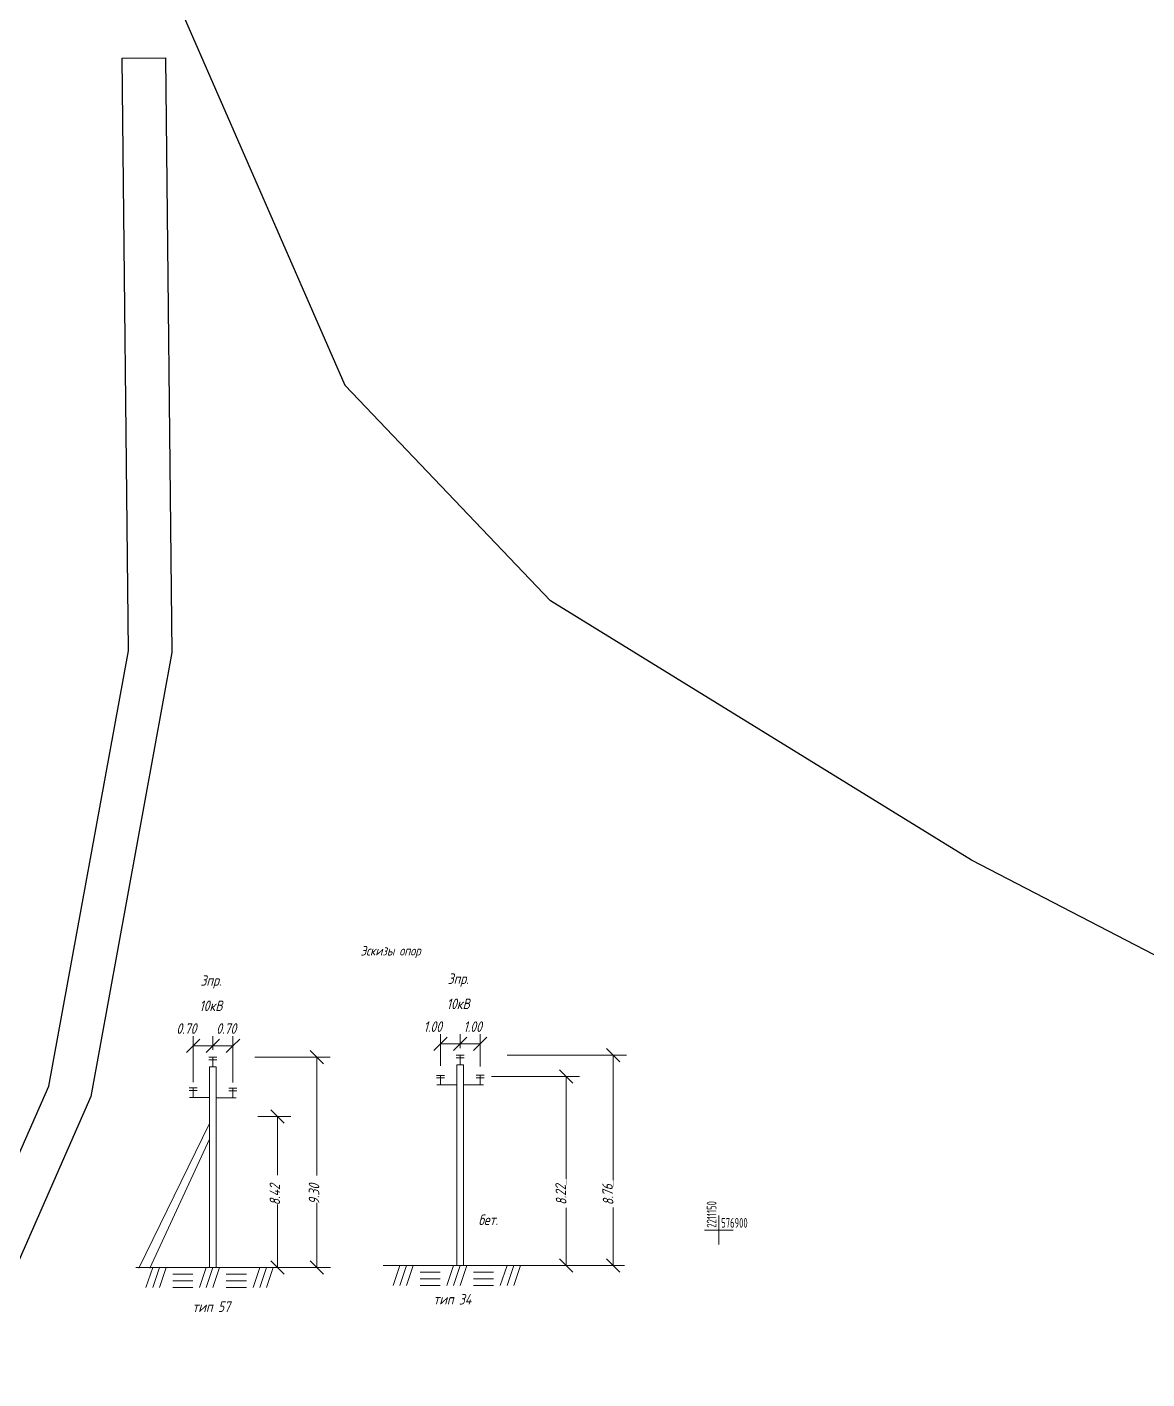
# Model space of a CAD drawing. Extents: x 2208637 to 2213412, y 575334 to 577367.
# Drawn here: x 2211078.1 to 2211194.5, y 576884.5 to 577025.1 of the extents above; entities that cross this region are included whole.
import ezdxf
from ezdxf.enums import TextEntityAlignment as Align

# ---------------------------------------------------------------- set-up
doc = ezdxf.new("R2010")
doc.units = 0
doc.header["$LTSCALE"] = 0.5
doc.layers.get('0').update_dxf_attribs({"lineweight": 25})
for name, color, linetype, lineweight in [('ИИ_ГРАНИЦЫ_АДМИНИСТРАТИВНЫЕ', 7, 'Continuous', 25), ('ИИ_ГРАНИЦЫ_ЗЕМЛЕПОЛЬЗОВАТЕЛЕЙ', 7, 'Continuous', 25), ('ИИ_КООРДИНАТНАЯ_СЕТКА', 3, 'Continuous', 25), ('ИИ_ЭСКИЗ', 7, 'Continuous', 0)]:
    doc.layers.add(name, color=color, linetype=linetype, lineweight=lineweight)
doc.styles.add('D431', font='', dxfattribs={"height": 1})
doc.styles.add('GOST 2.304', font='cs_gost2304.shx', dxfattribs={"width": 0.8, "oblique": 15})
doc.styles.get('D431').set_extended_font_data('D431', italic=True)
doc.linetypes.add('2000_484', pattern='A,10,-1,[3,Topography.shx,S=1,R=0,X=0,Y=0],-1', length=12)
doc.linetypes.add('2000_485_1', pattern='A,34.5,[1,Topography.shx,S=1.5,R=120,X=0.5,Y=-0.87],-0.01,[1,Topography.shx,S=1.5,R=0,X=-0.25,Y=0.43],0,[3,Topography.shx,S=1,R=0,X=0.5,Y=0],-0.01,[1,Topography.shx,S=1.5,R=60,X=0.5,Y=-0.87],-1,34.5', length=70.02)

# ---------------------------------------------------------------- blocks, each defined once
blk = doc.blocks.new('opora_34')
at = {"layer": 'ИИ_ЭСКИЗ'}
for points in [[(27.8, 41.27), (29.07, 40)], [(0.76, 40), (-0.76, 40)], [(0.76, 39.52), (-0.76, 39.51)], [(0, 40), (0, 38.17)], [(8.91, 40), (31.61, 40)], [(29.07, 40), (30.34, 38.73)], [(29.07, 40), (29.07, 0)], [(-3, 36.18), (-4.51, 36.18)], [(-3.76, 36.18), (-3.75, 34.35)], [(-0.64, 0), (-0.64, 38.17)], [(-0.64, 38.17), (0.64, 38.17)], [(0.64, 38.17), (0.64, 0)], [(4.57, 36.19), (3.05, 36.19)], [(3.81, 36.19), (3.81, 34.36)], [(18.87, 37.23), (20.14, 35.96)], [(-3, 35.7), (-4.51, 35.7)], [(-0.64, 34.35), (-4.45, 34.35)], [(0.64, 34.36), (4.45, 34.36)], [(4.57, 35.71), (3.05, 35.7)], [(5.97, 35.96), (22.69, 35.96)], [(20.14, 35.96), (21.42, 34.69)], [(20.14, 35.96), (20.14, 0.12)], [(-14.63, 0), (-12.72, 0)], [(-12.72, 0), (12.72, 0)], [(-11.45, 0), (-12.72, -3.82)], [(-8.91, 0), (-10.18, -3.82)], [(-1.27, 0), (-2.54, -3.82)], [(-1.27, -3.82), (0, 0)], [(1.27, 0), (0, -3.82)], [(8.91, 0), (7.63, -3.82)], [(8.91, -3.82), (10.18, 0)], [(11.45, 0), (10.18, -3.82)], [(12.72, 0), (31.25, 0)], [(18.87, 1.27), (20.14, 0)], [(20.14, 0), (21.42, -1.27)], [(27.8, 1.27), (29.07, 0)], [(29.07, 0), (30.34, -1.27)], [(-11.45, -3.82), (-10.18, 0)], [(-7.63, -1.27), (-3.82, -1.27)], [(-7.63, -2.54), (-3.82, -2.54)], [(2.54, -1.27), (6.36, -1.27)], [(2.54, -2.54), (6.36, -2.54)], [(-7.63, -3.82), (-3.82, -3.82)], [(2.54, -3.82), (6.36, -3.82)]]:
    blk.add_lwpolyline(points, dxfattribs=at)
at = {"layer": 'ИИ_ЭСКИЗ', "style": 'GOST 2.304', "oblique": 15}
blk.add_text('тип 34', height=2, dxfattribs=at).set_placement((-5.1, -7.41))
blk = doc.blocks.new('P95648205F8AD4F76883F6F04334785')
at = {"color": 0, "linetype": '2000_485_1', "lineweight": -2, "flags": 128}
blk.add_lwpolyline([(2211088.02, 577021.83), (2211092.52, 577021.87), (2211093.17, 576960.04), (2211084.76, 576913.89), (2211051.76, 576838.68), (2211019.43, 576797.83), (2210992.53, 576738.9), (2210966.22, 576667.03), (2210959.17, 576627.94), (2210954.71, 576628.37), (2210961.83, 576668.02), (2210988.33, 576740.53), (2211015.45, 576799.94), (2211047.76, 576840.76), (2211080.38, 576914.96), (2211088.67, 576960.21)], close=True, dxfattribs=at)
at = {"color": 0, "lineweight": -2, "flags": 1}
for tag in ['Адрес (местоположение) участка', 'Дата постановки на учет', 'Тип объекта', 'Статус записи о ЗУ по справочнику', 'Кадастровый номер, обозначение, учетный номер объекта', 'Кадастровый номер квартала', 'Вид разрешенного использования по классификатору', 'Площадь, кв.м', 'Категория земель', 'Вид использования по документу', 'Кадастровая стоимость']:
    blk.add_attdef(tag, (0, 0), '', height=0.2, dxfattribs=at)
blk = doc.blocks.new('BCB7BAE39EFCF49D8B70EAD3D3A6B80')
at = {"color": 0, "linetype": 'Continuous', "lineweight": -2}
blk.add_lwpolyline([(2212133.24, 576624.45), (2212103, 576623.7), (2212041.27, 576644.45), (2211922.58, 576686.35), (2211843.81, 576712.35), (2211804.31, 576726.35), (2211516.58, 576834.94), (2211303.16, 576892.2), (2211227.38, 576911.95), (2211176.27, 576938.45), (2211132.53, 576965.4), (2211111.19, 576987.8), (2211091.01, 577034), (2211059.65, 577101.5), (2210985.54, 577175.9), (2210887.6, 577285.19), (2210777.71, 577321.3)], dxfattribs=at)
at = {"color": 0, "lineweight": -2, "flags": 1}
for tag in ['Тип объекта', 'Кадастровый номер, обозначение, учетный номер объекта']:
    blk.add_attdef(tag, (0, 0), '', height=0.2, dxfattribs=at)
blk = doc.blocks.new('500_12')
at = {"color": 0, "linetype": 'Continuous', "lineweight": -2, "flags": 128}
for points in [[(0, 3), (0, -3)], [(-3, 0), (3, 0)]]:
    blk.add_lwpolyline(points, dxfattribs=at)
at = {"color": 7, "linetype": 'Continuous', "lineweight": -2, "style": 'D431'}
blk.add_attdef('Вертикальная_подпись', (-0.5, 0.5), '', height=2, rotation=90, dxfattribs=at)
blk.add_attdef('Горизонтальная_подпись', (0.5, 0.5), '', height=2, dxfattribs=at)

msp = doc.modelspace()

# ---------------------------------------------------------------- linework, layer by layer
at = {"layer": 'ИИ_ГРАНИЦЫ_АДМИНИСТРАТИВНЫЕ', "color": 7, "linetype": '2000_484', "lineweight": 20, "flags": 128}
msp.add_lwpolyline([(2208637.64, 575683.2), (2208637.12, 575732.47), (2208647.38, 575757.64), (2208712.88, 575774.37), (2208765.7, 575789.8), (2208807.46, 575799.95), (2208807.33, 575822.25), (2208866.63, 575850.78), (2208924.39, 575850.05), (2209123.06, 575805.22), (2209189.57, 575794.6), (2209384.44, 575770.2), (2209419.77, 575768.76), (2209405.25, 575844.8), (2209417.97, 575852.45), (2209454.8, 575862.5), (2209502.13, 575873), (2209566.06, 575887.5), (2209643.88, 575887.05), (2209698.62, 575876.3), (2209785.56, 575855.23), (2209794.04, 575844.64), (2209798.29, 575786.7), (2209841.56, 575784.75), (2209911.94, 575781.9), (2209953.08, 575780.8), (2209975.77, 575777), (2209994.81, 575774.67), (2210042.51, 575772.43), (2210076.96, 575770.75), (2210132.52, 575772.85), (2210166.15, 575775.65), (2210220.75, 575778.1), (2210247.21, 575803.95), (2210266.79, 575820.2), (2210283.96, 575832.5), (2210417.69, 575815.65), (2210441.7, 575811.37), (2210447.9, 575857.95), (2210533.7, 575927.25), (2210594.67, 576007.74), (2210638.32, 575977.88), (2210729.62, 575954.7), (2210749.96, 575942.1), (2210810.2, 575956.35), (2210792.25, 576001.25), (2210770.67, 576033.1), (2210714.4, 576088), (2210661.88, 576171.65), (2210627.69, 576315.55), (2210627.94, 576420.5), (2210643.29, 576493.01), (2210585.24, 576554.72), (2210534.37, 576627.25), (2210510.14, 576671.95), (2210514.4, 576727.8), (2210514.46, 576787.45), (2210503.03, 576837.06), (2210487.88, 576879.62), (2210476.17, 576904.77), (2210454.7, 576956.39), (2210446.64, 577039.79), (2210469.12, 577047.64), (2210532.26, 577056.68), (2210492.9, 577140.66), (2210503.88, 577204.37), (2210414.35, 577225.1), (2210433.56, 577322.45), (2210485.21, 577314.95), (2210520.37, 577308.45), (2210536.63, 577357.8), (2210548.28, 577367.18), (2210592.75, 577358.3), (2210706.5, 577335.5), (2210777.71, 577321.3), (2210887.6, 577285.19), (2210985.54, 577175.9), (2211059.65, 577101.5), (2211091.01, 577034), (2211111.19, 576987.8), (2211132.53, 576965.4), (2211176.27, 576938.45), (2211227.38, 576911.95), (2211303.16, 576892.2), (2211516.58, 576834.94), (2211804.31, 576726.35), (2211843.81, 576712.35), (2211922.58, 576686.35), (2212041.27, 576644.45), (2212103, 576623.7), (2212133.24, 576624.45), (2212189.51, 576644.8), (2212227.83, 576642.4), (2212376.29, 576654.4), (2212597.54, 576561.66), (2212869.08, 576424.59), (2213261.81, 576271.2), (2213292.63, 576260.4), (2213343.62, 576228.96), (2213411.84, 576174.77), (2213405.92, 575996.5), (2213324.31, 575957.65), (2213213.75, 575933.95), (2213136.98, 575964.2), (2213069.2, 575964.2), (2212952.54, 575972.6), (2212925.59, 575969.66), (2212823.78, 575988.44), (2212744.79, 575998.82), (2212662.66, 575994.41), (2212608.22, 575986.23), (2212530.5, 575971.44), (2212487.79, 575950.35), (2212404.94, 575903.31), (2212371.9, 575844.15), (2212375.55, 575805.85), (2212351.59, 575782.07), (2212327.68, 575780.59), (2212253.42, 575711.36), (2212203.07, 575650.63), (2212138.56, 575590.84), (2212081.87, 575531.9), (2212055.55, 575481.25), (2212016.06, 575441.05), (2211959.76, 575424.05), (2211947.83, 575397.15), (2211855.9, 575397), (2211762.25, 575427.45), (2211763.08, 575481.08), (2211713.04, 575479.92), (2211612.95, 575476.71), (2211580.95, 575477.59), (2211551.56, 575480.5), (2211490.46, 575491.55), (2211391.83, 575509.88), (2211334.22, 575524.43), (2211302.51, 575534.61), (2211230.65, 575544.5), (2211180.9, 575556.14), (2211150, 575561.26), (2211028.8, 575555.94), (2210941.74, 575554.69), (2210902.66, 575540.49), (2210817.68, 575518.26), (2210785.78, 575502.84), (2210730.35, 575545.98), (2210695.32, 575571.08), (2210639.44, 575598.62), (2210623.44, 575612.01), (2210601.91, 575626.56), (2210567.87, 575637.9), (2210532.03, 575651.9), (2210473.8, 575653.9), (2210461.09, 575664.66), (2210432.19, 575674.7), (2210371.04, 575690.55), (2210307.81, 575694.45), (2210273.62, 575698.05), (2210234.34, 575707.03), (2210229.78, 575667.15), (2210124.92, 575672.68), (2210056.89, 575655.12), (2210052.1, 575622.27), (2209985.74, 575624.25), (2209943.61, 575634.07), (2209752.71, 575676.79), (2209693.58, 575712.18), (2209633.82, 575719.17), (2209511.32, 575722.14), (2209430.16, 575709.42), (2209424.17, 575753.95), (2209331.01, 575737.4), (2209326.46, 575731.45), (2209323.35, 575723), (2209322.87, 575702.9), (2209318.06, 575664.05), (2209308.96, 575641.95), (2209297.14, 575616.7), (2209271.6, 575597.95), (2209235.46, 575527.15), (2209229.49, 575520.4), (2209248.27, 575514.6), (2209192.27, 575406.55), (2209130.95, 575442.3), (2209098.7, 575333.56), (2209070.72, 575346.49), (2209053.55, 575360.06), (2208969.36, 575416.85), (2208863.33, 575508.35), (2208783.85, 575564), (2208675.46, 575619.65), (2208682.9, 575680.75)], close=True, dxfattribs=at)
at = {"layer": 'ИИ_ЭСКИЗ', "elevation": 0.03, "flags": 128}
for points in [[(2211094.69, 576918.47), (2211095.39, 576919.16)], [(2211095.39, 576915.37), (2211095.39, 576920.16)], [(2211095.39, 576919.16), (2211096.08, 576919.86)], [(2211097.44, 576919.16), (2211095.39, 576919.16)], [(2211096.74, 576918.47), (2211097.44, 576919.16)], [(2211097.44, 576918.73), (2211097.44, 576920.16)], [(2211097.44, 576919.16), (2211098.14, 576919.86)], [(2211099.52, 576919.16), (2211097.44, 576919.16)], [(2211098.83, 576918.47), (2211099.52, 576919.16)], [(2211099.52, 576915.33), (2211099.52, 576920.16)], [(2211099.52, 576919.16), (2211100.22, 576919.86)], [(2211120.38, 576918.66), (2211121.08, 576919.36)], [(2211121.08, 576917.07), (2211121.08, 576920.36)], [(2211121.08, 576919.36), (2211121.77, 576920.06)], [(2211123.13, 576919.36), (2211121.08, 576919.36)], [(2211122.43, 576918.66), (2211123.13, 576919.36)], [(2211123.13, 576918.92), (2211123.13, 576920.36)], [(2211123.13, 576919.36), (2211123.83, 576920.06)], [(2211125.21, 576919.36), (2211123.13, 576919.36)], [(2211124.52, 576918.66), (2211125.21, 576919.36)], [(2211125.21, 576917.02), (2211125.21, 576920.36)], [(2211125.21, 576919.36), (2211125.91, 576920.06)], [(2211097.85, 576917.71), (2211097.02, 576917.71)], [(2211097.85, 576917.97), (2211097.03, 576917.97)], [(2211097.44, 576917.97), (2211097.44, 576916.97)], [(2211101.78, 576917.97), (2211109.62, 576917.97)], [(2211107.53, 576918.67), (2211108.23, 576917.97)], [(2211108.23, 576917.97), (2211108.92, 576917.28)], [(2211108.23, 576917.97), (2211108.23, 576896.11)], [(2211097.09, 576896.11), (2211097.09, 576916.97)], [(2211097.09, 576916.97), (2211097.79, 576916.97)], [(2211097.79, 576916.97), (2211097.79, 576896.11)], [(2211095.8, 576914.78), (2211094.97, 576914.78)], [(2211095.8, 576914.52), (2211094.97, 576914.51)], [(2211097.09, 576913.78), (2211095.01, 576913.78)], [(2211095.39, 576914.78), (2211095.39, 576913.78)], [(2211097.79, 576913.74), (2211099.87, 576913.74)], [(2211099.94, 576914.74), (2211099.11, 576914.74)], [(2211099.94, 576914.47), (2211099.11, 576914.47)], [(2211099.52, 576914.74), (2211099.52, 576913.74)], [(2211103.46, 576912.5), (2211104.15, 576911.81)], [(2211097.09, 576911.08), (2211089.74, 576896.05)], [(2211102.1, 576911.81), (2211105.54, 576911.81)], [(2211104.15, 576896.11), (2211104.15, 576911.81)], [(2211104.15, 576911.81), (2211104.85, 576911.11)], [(2211090.88, 576896.05), (2211097.09, 576909.46)], [(2211103.46, 576896.8), (2211104.15, 576896.11)], [(2211107.53, 576896.8), (2211108.23, 576896.11)], [(2211089.44, 576896.11), (2211090.48, 576896.11)], [(2211089.72, 576896.11), (2211109.64, 576896.11)], [(2211090.48, 576896.11), (2211104.4, 576896.11)], [(2211091.18, 576896.11), (2211090.48, 576894.02)], [(2211091.18, 576894.02), (2211091.88, 576896.11)], [(2211092.57, 576896.11), (2211091.88, 576894.02)], [(2211093.27, 576895.41), (2211095.35, 576895.41)], [(2211096.74, 576896.11), (2211096.05, 576894.02)], [(2211096.74, 576894.02), (2211097.44, 576896.11)], [(2211098.14, 576896.11), (2211097.44, 576894.02)], [(2211098.83, 576895.41), (2211100.92, 576895.41)], [(2211102.31, 576896.11), (2211101.61, 576894.02)], [(2211102.31, 576894.02), (2211103, 576896.11)], [(2211103.7, 576896.11), (2211103, 576894.02)], [(2211103, 576896.11), (2211109.64, 576896.11)], [(2211104.15, 576896.11), (2211104.85, 576895.41)], [(2211108.23, 576896.11), (2211108.92, 576895.41)], [(2211093.27, 576894.71), (2211095.35, 576894.71)], [(2211093.27, 576894.02), (2211095.35, 576894.02)], [(2211098.83, 576894.71), (2211100.92, 576894.71)], [(2211098.83, 576894.02), (2211100.92, 576894.02)]]:
    msp.add_lwpolyline(points, dxfattribs=at)

# ---------------------------------------------------------------- block references
at = {"layer": 'ИИ_ЭСКИЗ', "linetype": 'Continuous', "xscale": 0.5465217902482629, "yscale": 0.5465217902482629, "zscale": 0.5465217902482629, "rotation": 359.9983235902814}
msp.add_blockref('opora_34', (2211123.13, 576896.31, 0.03), dxfattribs=at)

# ---------------------------------------------------------------- next in the draw order: wipeouts: each hides what was drawn before it
at = {"lineweight": 0}
for points, layer in [([(2211150.3, 576900.18), (2211153.82, 576900.18), (2211153.82, 576901.38), (2211150.3, 576901.38)], 'ИИ_КООРДИНАТНАЯ_СЕТКА'), ([(2211112, 576928.47), (2211119.95, 576928.47), (2211119.95, 576929.66), (2211112, 576929.66)], 'ИИ_ЭСКИЗ'), ([(2211095.94, 576925.32), (2211098.54, 576925.32), (2211098.54, 576926.57), (2211095.94, 576926.57)], 'ИИ_ЭСКИЗ'), ([(2211121.63, 576925.52), (2211124.23, 576925.52), (2211124.23, 576926.76), (2211121.63, 576926.76)], 'ИИ_ЭСКИЗ'), ([(2211095.97, 576922.7), (2211098.95, 576922.7), (2211098.95, 576923.94), (2211095.97, 576923.94)], 'ИИ_ЭСКИЗ'), ([(2211121.66, 576922.89), (2211124.64, 576922.89), (2211124.64, 576924.14), (2211121.66, 576924.14)], 'ИИ_ЭСКИЗ'), ([(2211093.73, 576920.33), (2211096.66, 576920.33), (2211096.66, 576921.57), (2211093.73, 576921.57)], 'ИИ_ЭСКИЗ'), ([(2211097.86, 576920.33), (2211100.8, 576920.33), (2211100.8, 576921.57), (2211097.86, 576921.57)], 'ИИ_ЭСКИЗ'), ([(2211119.64, 576920.52), (2211122.08, 576920.52), (2211122.08, 576921.77), (2211119.64, 576921.77)], 'ИИ_ЭСКИЗ'), ([(2211123.77, 576920.52), (2211126.21, 576920.52), (2211126.21, 576921.77), (2211123.77, 576921.77)], 'ИИ_ЭСКИЗ'), ([(2211104.49, 576902.66), (2211104.49, 576905.69), (2211103.16, 576905.69), (2211103.16, 576902.66)], 'ИИ_ЭСКИЗ'), ([(2211108.57, 576902.86), (2211108.57, 576905.66), (2211107.32, 576905.66), (2211107.32, 576902.86)], 'ИИ_ЭСКИЗ'), ([(2211134.27, 576902.35), (2211134.15, 576905.3), (2211132.82, 576905.24), (2211132.94, 576902.3)], 'ИИ_ЭСКИЗ'), ([(2211139.15, 576902.36), (2211139.03, 576905.18), (2211137.72, 576905.12), (2211137.84, 576902.3)], 'ИИ_ЭСКИЗ'), ([(2211124.67, 576900.44), (2211127.46, 576900.44), (2211127.46, 576901.69), (2211124.67, 576901.69)], 'ИИ_ЭСКИЗ'), ([(2211095.4, 576891.41), (2211100.3, 576891.41), (2211100.3, 576892.66), (2211095.4, 576892.66)], 'ИИ_ЭСКИЗ')]:
    msp.add_wipeout(points, dxfattribs=at).dxf.layer = layer

# ---------------------------------------------------------------- next in the draw order: block references
at = {"layer": 'ИИ_ГРАНИЦЫ_ЗЕМЛЕПОЛЬЗОВАТЕЛЕЙ'}
msp.add_blockref('P95648205F8AD4F76883F6F04334785', (0, 0), dxfattribs=at)

# ---------------------------------------------------------------- next in the draw order: texts
at = {"layer": 'ИИ_ЭСКИЗ', "style": 'GOST 2.304', "oblique": 15}
for s, height, rotation, p in [('Эскизы опор', 1, 359.9983, (2211115.9, 576928.54, 0.06)), ('3пр.', 1.093, 359.9983, (2211097.23, 576925.4, 0.05)), ('3пр.', 1.093, 359.9983, (2211122.92, 576925.59, 0.05)), ('10кВ', 1.093, 359.9983, (2211097.23, 576922.77, 0.05)), ('10кВ', 1.093, 359.9983, (2211122.92, 576922.97, 0.05)), ('8.22', 1.093, 92.3866, (2211134.14, 576903.69, 0)), ('8.76', 1.093, 92.3866, (2211139.02, 576903.69)), ('бет.', 1.093, 359.9983, (2211126.04, 576900.52, 0))]:
    msp.add_text(s, height=height, rotation=rotation, dxfattribs=at).set_placement(p, align=Align.CENTER)
for s, p in [('0.70', (2211093.64, 576920.4, 0.04)), ('0.70', (2211097.78, 576920.4, 0.04)), ('1.00', (2211119.33, 576920.6, 0.04)), ('1.00', (2211123.47, 576920.6, 0.04))]:
    msp.add_text(s, height=1.093, dxfattribs=at).set_placement(p)
for s, rotation, p in [('8.42', 89.9983, (2211104.42, 576902.57, 0.04)), ('9.30', 89.9983, (2211108.49, 576902.67, 0.04)), ('тип 57', 359.9983, (2211095.31, 576891.49, 0.04))]:
    msp.add_text(s, height=1.093, rotation=rotation, dxfattribs=at).set_placement(p)

# ---------------------------------------------------------------- next in the draw order: wipeouts: each hides what was drawn before it
at = {"lineweight": 0}
msp.add_wipeout([(2211149.82, 576900.3), (2211149.82, 576903.86), (2211148.6, 576903.86), (2211148.6, 576900.3)], dxfattribs=at).dxf.layer = 'ИИ_КООРДИНАТНАЯ_СЕТКА'

# ---------------------------------------------------------------- next in the draw order: block references
at = {"layer": 'ИИ_ГРАНИЦЫ_ЗЕМЛЕПОЛЬЗОВАТЕЛЕЙ'}
msp.add_blockref('BCB7BAE39EFCF49D8B70EAD3D3A6B80', (0, 0), dxfattribs=at)
at = {"layer": 'ИИ_КООРДИНАТНАЯ_СЕТКА', "color": 3, "lineweight": 20}
ref = msp.add_blockref('500_12', (2211150, 576900), dxfattribs=dict(at, xscale=0.5, yscale=0.5, zscale=0.5))
ref.add_attrib('Горизонтальная_подпись', '576900', (2211150.25, 576900.25), dxfattribs={"layer": '0', "color": 7, "linetype": 'Continuous', "lineweight": -2, "height": 1, "style": 'GOST 2.304', "width": 0.8})
ref.add_attrib('Вертикальная_подпись', '2211150', (2211149.75, 576900.25), dxfattribs={"layer": '0', "color": 7, "linetype": 'Continuous', "lineweight": -2, "height": 1, "rotation": 90, "style": 'GOST 2.304', "width": 0.8})

doc.saveas('drawing.dxf')
